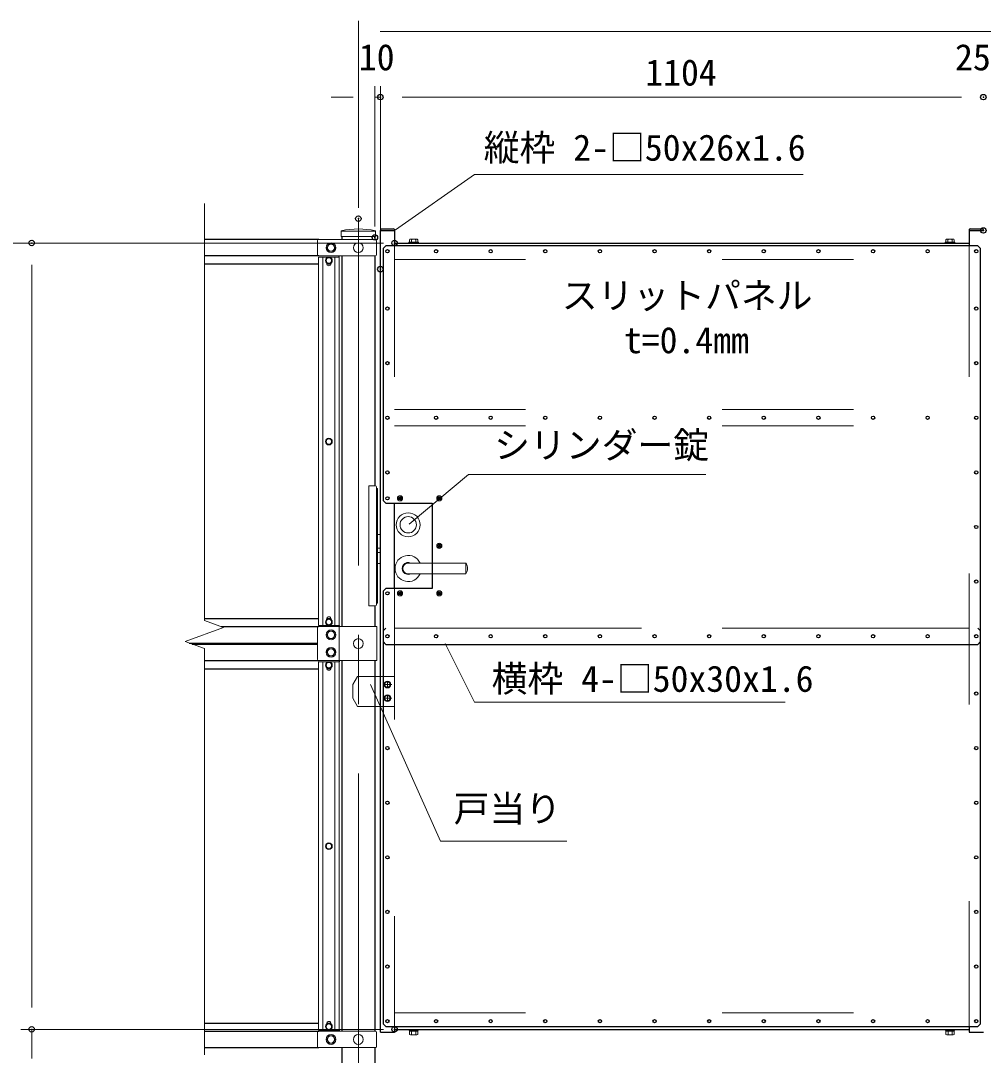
# Model space of a CAD drawing. Units: millimetres, scale not verified. Extents: x -4213 to 4211, y -3066 to 3070.
# Drawn here: x -1364 to 398, y -888 to 1007 of the extents above; entities that cross this region are included whole.
import ezdxf
from ezdxf.enums import TextEntityAlignment as Align

# ---------------------------------------------------------------- set-up
doc = ezdxf.new("R2010")
doc.units = ezdxf.units.MM
doc.header["$LTSCALE"] = 20
doc.header["$PDMODE"] = 32
doc.header["$PDSIZE"] = 10
for name, pattern in [('DASHED', [7.5, 6, -1.5]), ('USER1', [50.8, 31.75, -6.35, 6.35, -6.35]), ('USER2', [30, 12, -18])]:
    doc.linetypes.add(name, pattern=pattern)
for name, color, linetype, lineweight in [('0-0_D-STR-DIM', 7, 'Continuous', 13), ('0-3_D-STR1', 1, 'Continuous', 25), ('0-4_D-STR3', 3, 'Continuous', 13), ('0-5_D-BMK', 2, 'USER1', 13), ('0-7_門扉枠', 1, 'USER2', 18), ('0-D_D-STR-TXT', 7, 'Continuous', 13), ('0-F_スリットパネル', 1, 'Continuous', 25)]:
    doc.layers.add(name, color=color, linetype=linetype, lineweight=lineweight)
doc.layers.add('0-2_Defpoints', color=8, linetype='Continuous')
doc.styles.add('ＭＳ ゴシック', font='')
doc.styles.get('ＭＳ ゴシック').set_extended_font_data('MS Gothic')

msp = doc.modelspace()

# ---------------------------------------------------------------- linework, layer by layer
at = {"layer": '0-0_D-STR-DIM'}
for p, q in [((-746.27, 664.65), (-746.27, 1007.09)), ((-706.27, 987.09), (413.73, 987.09)), ((-716.02, 630.09), (-716.02, 887.09)), ((-706.02, 572.09), (-706.02, 887.09)), ((-706.02, 572.09), (-706.02, 887.09)), ((-756.02, 867.09), (-796.02, 867.09)), ((-716.02, 867.09), (-706.02, 867.09)), ((-666.02, 867.09), (-626.02, 867.09)), ((-666.02, 867.09), (357.98, 867.09)), ((357.98, 867.09), (317.98, 867.09)), ((-1028.23, -91.44), (-1028.23, 672.41)), ((-700.02, 599.92), (-1484.93, 599.92)), ((-700.02, 599.92), (-1364.24, 599.92)), ((-1344.24, -800.09), (-1344.24, 559.92)), ((-1028.23, -886.59), (-1028.23, -142.74)), ((-1344.24, -800.08), (-1344.24, -760.08)), ((-700.02, -840.08), (-1364.24, -840.08)), ((-700.02, -840.09), (-1364.24, -840.09)), ((-1344.24, -893.59), (-1344.24, -840.08))]:
    msp.add_line(p, q, dxfattribs=at)
for points in [[(68.33, 725.63), (-533.88, 725.63), (-678.39, 624.07)], [(-110.35, 176.03), (-544.78, 176.03), (-653.49, 85.2)], [(-1028.23, -142.74), (-1063.47, -129.92), (-992.99, -104.27), (-1028.23, -91.44)], [(35.32, -241.18), (-533.88, -241.18), (-587.41, -133.42)], [(-364.45, -495.16), (-596.09, -495.16), (-723.99, -208.45)]]:
    msp.add_lwpolyline(points, dxfattribs=at)
at = {"layer": '0-2_Defpoints'}
for p in [(-706.02, 867.09), (397.98, 867.09), (-746.27, 644.65), (397.98, 622.92), (-716.02, 610.09), (-1344.24, 599.92), (-680.02, 599.92), (-706.02, 552.09), (-1344.24, -840.08), (-680.02, -840.08), (-680.02, -840.09)]:
    msp.add_point(p, dxfattribs=at)
at = {"layer": '0-3_D-STR1'}
for p, q in [((-704.27, 625.92), (-681.77, 625.92)), ((373.73, 625.92), (396.23, 625.92)), ((-818.92, 606.41), (-1028.23, 606.41)), ((-776.52, 611.62), (-776.52, 606.41)), ((-716.02, 611.62), (-716.02, 606.41)), ((-706.02, -845.08), (-706.02, 622.92)), ((-706.02, -193.58), (-706.02, 622.92)), ((-705.77, 624.42), (-705.77, 622.92)), ((-705.77, 622.92), (-680.27, 622.92)), ((-680.27, 624.42), (-680.27, 622.92)), ((-680.02, 622.92), (-680.02, 594.92)), ((371.98, 622.92), (371.98, 594.92)), ((372.23, 624.42), (372.23, 622.92)), ((372.23, 622.92), (397.73, 622.92)), ((397.73, 624.42), (397.73, 622.92)), ((-680.02, 599.92), (371.98, 599.92)), ((-818.92, 576.41), (-1028.23, 576.41)), ((-781.27, 574.16), (-781.27, 576.41)), ((-776.52, 576.41), (-776.52, -102.59)), ((-716.02, 576.41), (-716.02, 155.42)), ((-819.27, 561.41), (-1028.23, 561.41)), ((-796.4, 561.41), (-804.15, 561.41)), ((-680.02, -32.58), (-680.02, 123.42)), ((-716.02, -64.58), (-716.02, -102.59)), ((-1028.23, -87.59), (-819.27, -87.59)), ((-804.15, -87.59), (-796.4, -87.59)), ((-997.59, -102.59), (-819.13, -102.59)), ((-781.27, -100.34), (-781.27, -102.59)), ((-1056.12, -132.59), (-821.27, -132.59)), ((-1050.63, -134.59), (-821.27, -134.59)), ((-1028.23, -164.59), (-819.27, -164.59)), ((-781.27, -164.59), (-781.27, -166.84)), ((-776.52, -164.59), (-776.52, -843.59)), ((-716.02, -164.59), (-716.02, -843.59)), ((-1028.23, -179.59), (-819.27, -179.59)), ((-796.4, -179.59), (-804.15, -179.59)), ((-1028.23, -828.59), (-819.27, -828.59)), ((-804.15, -828.59), (-796.4, -828.59)), ((-1028.23, -843.59), (-818.92, -843.59)), ((-781.27, -841.34), (-781.27, -843.59)), ((-706.02, -845.08), (-680.02, -845.08)), ((-680.02, -835.08), (-680.02, -845.08)), ((-680.02, -840.08), (371.98, -840.08)), ((371.98, -835.08), (371.98, -845.08)), ((371.98, -845.08), (397.98, -845.08)), ((-1028.23, -873.59), (-818.92, -873.59)), ((-776.52, -873.59), (-776.52, -1143.59)), ((-716.02, -873.59), (-716.02, -1143.59))]:
    msp.add_line(p, q, dxfattribs=at)
msp.add_lwpolyline([(-611.02, -6.08), (-611.02, -32.58), (-696.02, -32.58), (-701.02, -37.58), (-701.02, -830.08), (-696.02, -835.08), (387.98, -835.08), (392.98, -830.08), (392.98, 589.92), (387.98, 594.92), (-696.02, 594.92), (-701.02, 589.92), (-701.02, 128.12), (-696.02, 123.42), (-611.02, 123.42), (-611.02, 13.92)], dxfattribs=at)
for centre, start, end in [((-704.27, 624.42), 90, 180), ((-681.77, 624.42), 0, 90), ((373.73, 624.42), 90, 180), ((396.23, 624.42), 0, 90)]:
    msp.add_arc(centre, 1.5, start, end, dxfattribs=at)
at = {"layer": '0-4_D-STR3'}
for p, q in [((-819.27, 606.41), (-714.94, 606.41)), ((-777.72, 611.62), (-777.72, 622.49)), ((-777.72, 611.62), (-714.82, 611.62)), ((-776.52, 621.41), (-716.02, 621.41)), ((-714.82, 611.62), (-714.82, 622.49)), ((-639.39, 607.02), (-650.65, 607.02)), ((342.61, 607.02), (331.35, 607.02)), ((-821.27, 604.41), (-821.27, 578.41)), ((-712.94, 604.41), (-712.94, 578.41)), ((-652.52, 605.94), (-652.52, 601.52)), ((-637.52, 601.52), (-652.52, 601.52)), ((-648.78, 605.94), (-648.78, 601.52)), ((-641.26, 605.94), (-641.26, 601.52)), ((-637.52, 605.94), (-637.52, 601.52)), ((329.48, 605.94), (329.48, 601.52)), ((344.48, 601.52), (329.48, 601.52)), ((333.22, 605.94), (333.22, 601.52)), ((340.74, 605.94), (340.74, 601.52)), ((344.48, 605.94), (344.48, 601.52)), ((-819.27, 576.41), (-714.94, 576.41)), ((-781.27, 574.16), (-819.27, 574.16)), ((-819.27, 574.16), (-819.27, -100.34)), ((-811.27, 574.16), (-811.27, -100.34)), ((-789.27, 574.16), (-789.27, -100.34)), ((-781.27, 574.16), (-781.27, -100.34)), ((-804.27, 562.41), (-804.27, 563.11)), ((-796.27, 563.11), (-796.27, 562.41)), ((-727.1, 155.42), (-715.1, 155.42)), ((-727.1, -64.58), (-727.1, 155.42)), ((-713.1, -62.58), (-713.1, 153.42)), ((-711.5, 150.42), (-713.1, 150.42)), ((-711.5, -59.58), (-711.5, 150.42)), ((-671.72, 134.11), (-668.33, 130.72)), ((-671.72, 130.72), (-668.33, 134.11)), ((-599.72, 134.11), (-596.33, 130.72)), ((-599.72, 130.72), (-596.33, 134.11)), ((-711.5, 66.42), (-706.02, 66.42)), ((-711.5, 41.42), (-706.02, 41.42)), ((-599.72, 43.72), (-596.33, 47.11)), ((-599.72, 47.11), (-596.33, 43.72)), ((-711.5, 32.92), (-706.02, 32.92)), ((-711.5, 12.92), (-706.02, 12.92)), ((-655.02, -6.08), (-549.2, -6.08)), ((-671.72, -39.89), (-668.33, -43.28)), ((-671.72, -43.28), (-668.33, -39.89)), ((-599.72, -43.28), (-596.33, -39.89)), ((-599.72, -39.89), (-596.33, -43.28)), ((-727.1, -64.58), (-715.1, -64.58)), ((-711.5, -59.58), (-713.1, -59.58)), ((-804.27, -88.59), (-804.27, -89.29)), ((-796.27, -89.29), (-796.27, -88.59)), ((-821.27, -104.59), (-821.27, -162.59)), ((-781.27, -100.34), (-819.27, -100.34)), ((-712.32, -102.59), (-819.27, -102.59)), ((-781.27, -164.59), (-781.27, -102.59)), ((-712.32, -164.59), (-712.32, -102.59)), ((-712.32, -164.59), (-819.27, -164.59)), ((-781.27, -166.84), (-819.27, -166.84)), ((-819.27, -166.84), (-819.27, -841.34)), ((-811.27, -166.84), (-811.27, -841.34)), ((-789.27, -166.84), (-789.27, -841.34)), ((-781.27, -166.84), (-781.27, -841.34)), ((-804.27, -178.59), (-804.27, -177.89)), ((-796.27, -177.89), (-796.27, -178.59)), ((-706.02, -193.58), (-716.02, -193.58)), ((-716.02, -248.58), (-706.02, -248.58)), ((-804.27, -829.59), (-804.27, -830.29)), ((-796.27, -830.29), (-796.27, -829.59)), ((-821.27, -845.59), (-821.27, -871.59)), ((-781.27, -841.34), (-819.27, -841.34)), ((-819.27, -843.59), (-714.94, -843.59)), ((-712.94, -845.59), (-712.94, -871.59)), ((-652.52, -843.68), (-637.52, -843.68)), ((-652.52, -843.68), (-652.52, -849.48)), ((-650.8, -850.18), (-639.26, -850.18)), ((-648.77, -843.68), (-648.77, -849.48)), ((-641.27, -843.68), (-641.27, -849.48)), ((-637.52, -843.68), (-637.52, -849.48)), ((329.48, -843.68), (344.48, -843.68)), ((329.48, -843.68), (329.48, -849.48)), ((331.2, -850.18), (342.74, -850.18)), ((333.23, -843.68), (333.23, -849.48)), ((340.73, -843.68), (340.73, -849.48)), ((344.48, -843.68), (344.48, -849.48)), ((-819.27, -873.59), (-714.94, -873.59))]:
    msp.add_line(p, q, dxfattribs=at)
at = {"layer": '0-4_D-STR3', "linetype": 'DASHED'}
for p, q in [((-756.27, -208.58), (-747.59, -193.58)), ((-716.02, -193.58), (-747.59, -193.58)), ((-756.27, -208.58), (-756.27, -233.58)), ((-756.27, -233.58), (-747.56, -248.58)), ((-716.02, -248.58), (-747.59, -248.58)), ((-680.02, -248.58), (-706.02, -248.58))]:
    msp.add_line(p, q, dxfattribs=at)
at = {"layer": '0-4_D-STR3'}
for points in [[(-803.77, 591.41), (-800.03, 597.91), (-792.51, 597.91), (-788.77, 591.41), (-792.51, 584.91), (-800.03, 584.91)], [(-654.02, 601.52), (-654.02, 599.92), (-636.02, 599.92), (-636.02, 601.52)], [(327.98, 601.52), (327.98, 599.92), (345.98, 599.92), (345.98, 601.52)], [(-794.5, 567.91), (-797.39, 572.91), (-803.16, 572.91), (-806.05, 567.91), (-803.16, 562.91), (-797.39, 562.91)], [(-794.5, 236.41), (-797.39, 241.41), (-803.16, 241.41), (-806.05, 236.41), (-803.16, 231.41), (-797.39, 231.41)], [(-794.5, -94.09), (-797.39, -89.09), (-803.16, -89.09), (-806.05, -94.09), (-803.16, -99.09), (-797.39, -99.09)], [(-788.77, -117.59), (-792.51, -111.09), (-800.03, -111.09), (-803.77, -117.59), (-800.03, -124.09), (-792.51, -124.09)], [(-788.77, -149.59), (-792.51, -143.09), (-800.03, -143.09), (-803.77, -149.59), (-800.03, -156.09), (-792.51, -156.09)], [(-794.5, -173.09), (-797.39, -168.09), (-803.16, -168.09), (-806.05, -173.09), (-803.16, -178.09), (-797.39, -178.09)], [(-693.03, -214.33), (-688.03, -211.47), (-688.03, -205.7), (-693.03, -202.83), (-698.03, -205.7), (-698.03, -211.47)], [(-693.03, -239.33), (-688.03, -236.47), (-688.03, -230.7), (-693.03, -227.83), (-698.03, -230.7), (-698.03, -236.47)], [(-794.5, -504.59), (-797.39, -499.59), (-803.16, -499.59), (-806.05, -504.59), (-803.16, -509.59), (-797.39, -509.59)], [(-794.5, -835.09), (-797.39, -830.09), (-803.16, -830.09), (-806.05, -835.09), (-803.16, -840.09), (-797.39, -840.09)], [(-803.77, -858.59), (-800.03, -852.09), (-792.51, -852.09), (-788.77, -858.59), (-792.51, -865.09), (-800.03, -865.09)], [(-654.02, -840.08), (-654.02, -841.68), (-636.02, -841.68), (-636.02, -840.08)], [(-637.32, -843.68), (-637.32, -841.68), (-652.72, -841.68), (-652.72, -843.68)], [(327.98, -840.08), (327.98, -841.68), (345.98, -841.68), (345.98, -840.08)], [(344.68, -843.68), (344.68, -841.68), (329.28, -841.68), (329.28, -843.68)]]:
    msp.add_lwpolyline(points, close=True, dxfattribs=at)
msp.add_lwpolyline([(-655.02, 13.92), (-549.2, 13.92), (-549.2, -6.08)], dxfattribs=at)
at = {"layer": '0-4_D-STR3', "linetype": 'DASHED'}
msp.add_lwpolyline([(-680.02, -248.58), (-680.02, -193.58), (-706.02, -193.58)], dxfattribs=at)
at = {"layer": '0-4_D-STR3'}
for centre, radius in [((-796.27, 591.41), 9), ((-796.27, 591.41), 6.5), ((-746.27, 591.41), 9), ((-800.27, 567.91), 6.25), ((-800.27, 567.91), 5), ((-800.27, 236.41), 6.25), ((-800.27, 236.41), 5), ((-670.02, 132.42), 4.7), ((-598.02, 132.42), 4.7), ((-655.02, 83.92), 22), ((-655.02, 83.92), 15), ((-598.02, 45.42), 4.7), ((-670.02, -41.58), 4.7), ((-598.02, -41.58), 4.7), ((-800.27, -94.09), 6.25), ((-800.27, -94.09), 5), ((-796.27, -117.59), 9), ((-796.27, -117.59), 6.5), ((-746.27, -133.59), 9), ((-796.27, -149.59), 9), ((-796.27, -149.59), 6.5), ((-800.27, -173.09), 6.25), ((-800.27, -173.09), 5), ((-693.02, -208.58), 6.25), ((-693.02, -208.58), 4.99), ((-693.02, -233.58), 6.25), ((-693.02, -233.58), 4.99), ((-800.27, -504.59), 6.25), ((-800.27, -504.59), 5), ((-800.27, -835.09), 6.25), ((-800.27, -835.09), 5), ((-796.27, -858.59), 9), ((-796.27, -858.59), 6.5), ((-746.27, -858.59), 9)]:
    msp.add_circle(centre, radius, dxfattribs=at)
for centre, radius, start, end in [((-746.27, 465.62), 160, 78.66399, 101.33601), ((-819.27, 604.41), 2, 90, 180), ((-714.94, 604.41), 2, 0, 90), ((-650.65, 604.86), 2.16, 30, 150), ((-645.02, 599.94), 7.08, 57.93138, 122.06862), ((-639.39, 604.86), 2.16, 30, 150), ((331.35, 604.86), 2.16, 30, 150), ((336.98, 599.94), 7.08, 57.93138, 122.06862), ((342.61, 604.86), 2.16, 30, 150), ((-819.27, 578.41), 2, 180, 270), ((-714.94, 578.41), 2, 270, 0), ((-800.27, 562.41), 4, 180, 0), ((-715.1, 153.42), 2, 0, 90), ((-655.02, 3.92), 24, 24.62432, 335.37568), ((-655.02, 3.92), 11, 65.38002, 294.61998), ((-655.02, 3.92), 10, 90, 270), ((-566.52, 3.92), 20, 330, 30), ((-715.1, -62.58), 2, 270, 0), ((-800.27, -88.59), 4, 0, 180), ((-819.27, -104.59), 2, 90, 180), ((-819.27, -162.59), 2, 180, 270), ((-800.27, -178.59), 4, 180, 0), ((-800.27, -829.59), 4, 0, 180), ((-819.27, -845.59), 2, 90, 180), ((-714.94, -845.59), 2, 0, 90), ((-650.65, -847.34), 2.85, 228.83491, 311.16509), ((-645.02, -839.79), 10.39, 248.85295, 291.14705), ((-639.4, -847.34), 2.85, 228.86505, 311.13495), ((331.35, -847.34), 2.85, 228.83491, 311.16509), ((336.98, -839.79), 10.39, 248.85295, 291.14705), ((342.6, -847.34), 2.85, 228.86505, 311.13495), ((-819.27, -871.59), 2, 180, 270), ((-714.94, -871.59), 2, 270, 0)]:
    msp.add_arc(centre, radius, start, end, dxfattribs=at)
at = {"layer": '0-5_D-BMK'}
for p, q in [((-746.27, 644.65), (-746.27, -1154.17)), ((-693.02, -203.58), (-693.02, -213.58)), ((-685.18, -208.58), (-700.87, -208.58)), ((-685.18, -233.58), (-700.87, -233.58)), ((-693.02, -228.58), (-693.02, -238.58))]:
    msp.add_line(p, q, dxfattribs=at)
at = {"layer": '0-7_門扉枠'}
for p, q in [((-680.02, 594.92), (-680.02, 123.42)), ((371.98, 594.92), (371.98, -835.08)), ((-680.02, 569.92), (371.98, 569.92)), ((-680.02, 294.92), (371.98, 294.92)), ((-680.02, 264.92), (371.98, 264.92)), ((-680.02, -32.58), (-680.02, -835.08)), ((-680.02, -105.08), (371.98, -105.08)), ((-680.02, -135.08), (371.98, -135.08)), ((-680.02, -810.08), (371.98, -810.08))]:
    msp.add_line(p, q, dxfattribs=at)
at = {"layer": '0-7_門扉枠', "color": 6}
for p, q in [((-696.04, -105.08), (-701.04, -110.08)), ((371.96, -105.08), (-680.04, -105.08)), ((392.96, -110.08), (387.96, -105.08))]:
    msp.add_line(p, q, dxfattribs=at)
at = {"layer": '0-F_スリットパネル', "color": 6}
msp.add_lwpolyline([(-696.02, -135.08), (387.98, -135.08), (392.98, -130.08), (392.98, 589.92), (387.98, 594.92), (-696.02, 594.92), (-701.02, 589.92), (-701.02, 128.12), (-696.02, 123.42), (-611.02, 123.42), (-611.02, -32.58), (-696.02, -32.58), (-701.02, -37.58), (-701.02, -130.08)], close=True, dxfattribs=at)
msp.add_lwpolyline([(-701.04, -110.08), (-701.04, -830.08), (-696.04, -835.08), (387.96, -835.08), (392.96, -830.08), (392.96, -110.08)], dxfattribs=at)
for centre, radius in [((-693.02, 584.92), 3), ((384.98, 584.92), 3), ((-693.02, 479.92), 3), ((384.98, 479.92), 3), ((-693.02, 379.92), 3), ((-693.02, 279.92), 3), ((384.98, 279.92), 3), ((-693.02, 179.92), 3), ((-693.02, 132.42), 3), ((-670.02, 132.42), 3), ((-598.02, 132.42), 3), ((384.98, 79.92), 3), ((-598.02, 45.42), 3), ((-693.04, -41.58), 3), ((-670.02, -41.58), 3), ((-598.02, -41.58), 3), ((-693.04, -120.08), 3), ((-693.04, -120.08), 3), ((-693.04, -120.08), 3), ((-693.04, -120.08), 3), ((384.98, -120.08), 3), ((384.98, -120.08), 3), ((384.98, -120.08), 3), ((384.98, -120.08), 3), ((-693.04, -208.58), 5.5), ((-693.04, -233.58), 5.5), ((-693.04, -825.08), 3), ((384.98, -825.08), 3)]:
    msp.add_circle(centre, radius, dxfattribs=at)
at = {"layer": '0-F_スリットパネル'}
for centre in [(-604.02, 584.92), (-504.02, 584.92), (-404.02, 584.92), (-304.02, 584.92), (-204.02, 584.92), (-104.02, 584.92), (-4.02, 584.92), (95.98, 584.92), (195.98, 584.92), (295.98, 584.92), (384.98, 379.92), (-604.02, 279.92), (-504.02, 279.92), (-404.02, 279.92), (-304.02, 279.92), (-204.02, 279.92), (-104.02, 279.92), (-4.02, 279.92), (95.98, 279.92), (195.98, 279.92), (295.98, 279.92), (384.98, 179.92), (384.98, -20.08), (-604.02, -120.08), (-604.02, -120.08), (-604.02, -120.08), (-604.02, -120.08), (-504.02, -120.08), (-504.02, -120.08), (-504.02, -120.08), (-504.02, -120.08), (-404.02, -120.08), (-404.02, -120.08), (-404.02, -120.08), (-404.02, -120.08), (-304.02, -120.08), (-304.02, -120.08), (-304.02, -120.08), (-304.02, -120.08), (-204.02, -120.08), (-204.02, -120.08), (-204.02, -120.08), (-204.02, -120.08), (-104.02, -120.08), (-104.02, -120.08), (-104.02, -120.08), (-104.02, -120.08), (-4.02, -120.08), (-4.02, -120.08), (-4.02, -120.08), (-4.02, -120.08), (95.98, -120.08), (95.98, -120.08), (95.98, -120.08), (95.98, -120.08), (195.98, -120.08), (195.98, -120.08), (195.98, -120.08), (195.98, -120.08), (295.98, -120.08), (295.98, -120.08), (295.98, -120.08), (295.98, -120.08), (384.96, -225.08), (-693.04, -325.08), (384.96, -325.08), (-693.04, -425.08), (384.96, -425.08), (-693.04, -525.08), (384.96, -525.08), (-693.04, -625.08), (384.96, -625.08), (-693.04, -725.08), (384.96, -725.08), (-604.02, -825.08), (-504.02, -825.08), (-404.02, -825.08), (-304.02, -825.08), (-204.02, -825.08), (-104.02, -825.08), (-4.02, -825.08), (95.98, -825.08), (195.98, -825.08), (295.98, -825.08)]:
    msp.add_circle(centre, 3, dxfattribs=at)

# ---------------------------------------------------------------- texts
at = {"layer": '0-0_D-STR-DIM', "style": 'ＭＳ ゴシック'}
for s, p in [('10', (-745.42, 901.83)), ('25.5', (346.13, 901.83)), ('1104', (-221.05, 873.83))]:
    msp.add_text(s, height=48.09, dxfattribs=at).set_placement(p, align=Align.BOTTOM_LEFT)
at = {"layer": '0-D_D-STR-TXT', "style": 'ＭＳ ゴシック'}
for s, p in [('縦枠 2-□50x26x1.6', (-516.74, 736.26)), ('スリットパネル', (-373.88, 465.35)), ('t=0.4mm', (-260.17, 383.7)), ('シリンダー錠', (-497.66, 191.41)), ('横枠 4-□50x30x1.6', (-502.32, -236.41)), ('戸当り', (-571.83, -474.27))]:
    msp.add_text(s, height=48.09, dxfattribs=at).set_placement(p, align=Align.BOTTOM_LEFT)

doc.saveas('drawing.dxf')
